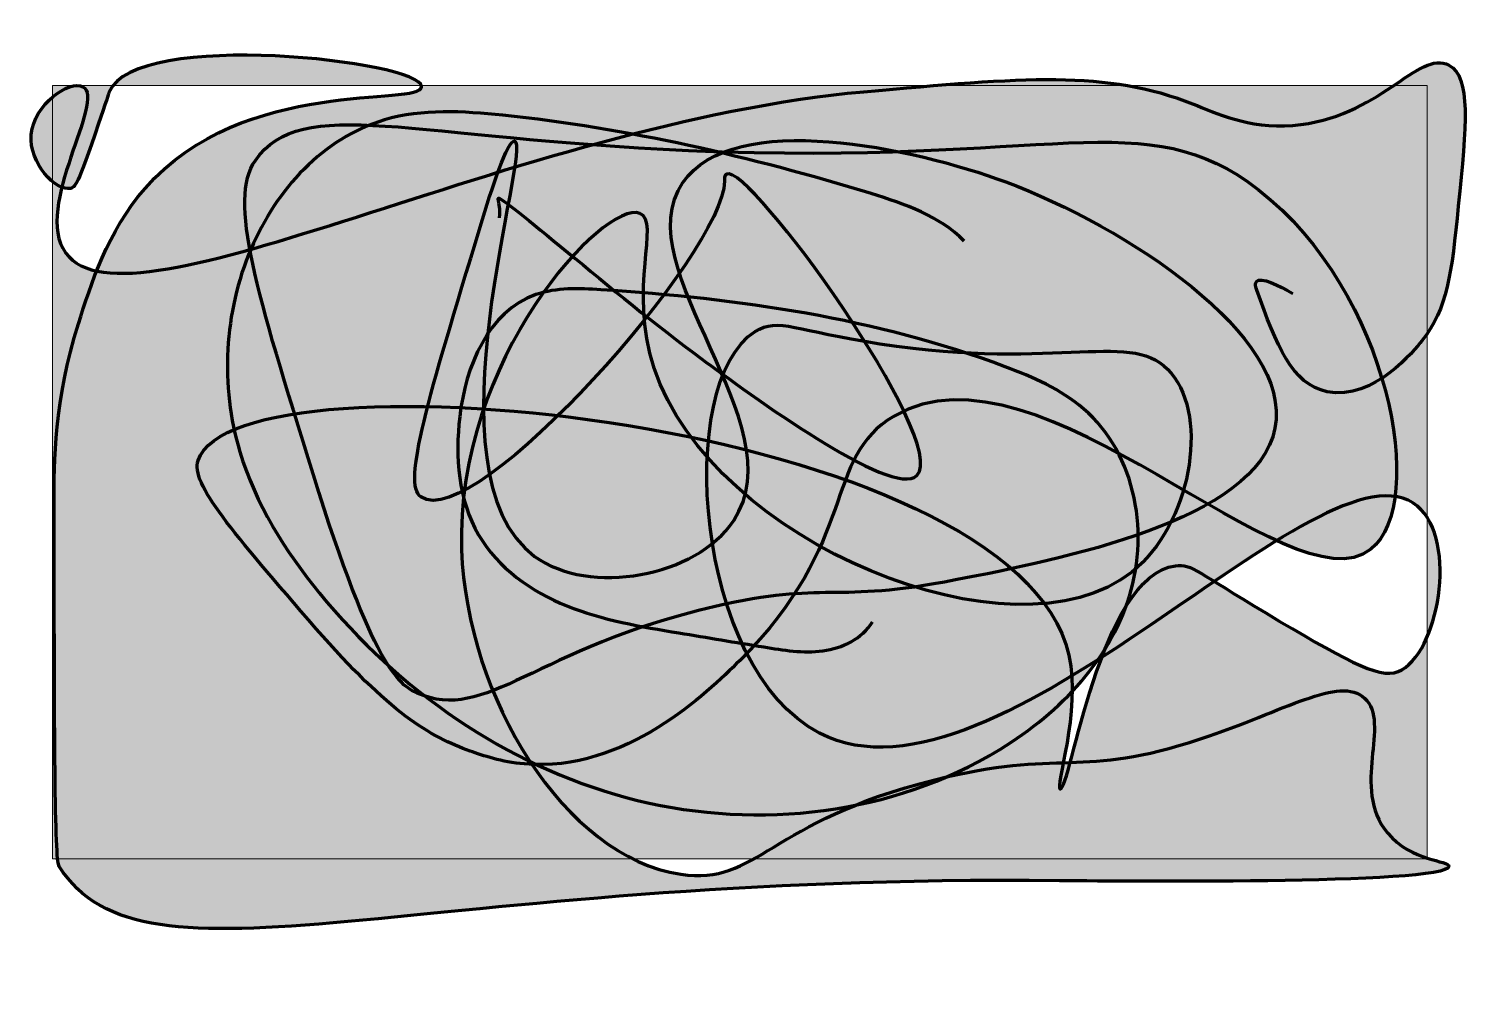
# Model space of a CAD drawing. Extents: x -33 to 1981, y -1279 to 79.
import ezdxf

# ---------------------------------------------------------------- set-up
doc = ezdxf.new("R2010")
doc.units = 0
doc.header["$MEASUREMENT"] = 0
doc.layers.add('Warstwa 1', color=7, linetype='Continuous', lineweight=0)
doc.layers.add('Warstwa 2', color=7, linetype='Continuous', lineweight=0)

msp = doc.modelspace()

# ---------------------------------------------------------------- hatches: boundary and pattern name
at = {"layer": 'Warstwa 1', "true_color": 0x9e005d, "transparency": 33554577}
h = msp.add_hatch(color=234, dxfattribs=at)
h.dxf.hatch_style = 2
edge = h.paths.add_edge_path()
edge.add_spline(control_points=[(624.5, -184.5), (625.1, -178.4), (624.9, -173.3), (624.5, -169.5), (623.6, -160.9), (621.9, -158.2), (622.5, -157.5), (627.6, -151.8), (782.4, -290), (906.5, -381.5), (969.4, -427.9), (1173.3, -578.2), (1207.5, -544.5), (1254.7, -498), (972.3, -106.6), (941.5, -123.5), (938.2, -125.3), (938.5, -131.3), (938.5, -133.5), (939.4, -231.2), (589.5, -627.9), (514.5, -574.5), (488.6, -556), (524.9, -436.5), (597.5, -197.5), (614.3, -142.1), (635.7, -75.6), (645.5, -77.5), (671.2, -82.6), (516.7, -542.8), (673.5, -657.5), (750, -713.4), (899.3, -686.4), (951.5, -607.5), (1040.9, -472.4), (798.7, -255.4), (880.5, -135.5), (951, -32.2), (1203.3, -86.9), (1331.5, -134.5), (1498.2, -196.4), (1732.5, -349.1), (1707.5, -478.5), (1682.5, -608), (1408.2, -661.7), (1261.5, -690.5), (1088.8, -724.4), (1082.4, -691.2), (925.5, -727.5), (673.4, -785.9), (605.8, -891.1), (509.5, -848.5), (484.2, -837.3), (448, -812), (364.5, -543.5), (284.9, -287.7), (245.1, -159.8), (283.5, -104.5), (347.8, -11.9), (500.9, -73.6), (888.5, -90.5), (1400.2, -112.8), (1526.2, -22.2), (1684.5, -145.5), (1868.3, -288.6), (1921.1, -583.9), (1841.5, -647.5), (1728.9, -737.4), (1379, -341.8), (1175.5, -461.5), (1075.2, -520.5), (1128, -635.5), (959.5, -803.5), (915.2, -847.7), (799.8, -959.6), (659.5, -947.5), (626.6, -944.7), (601.5, -935.8), (583.5, -929.5), (528.5, -910.2), (469.7, -875.1), (368.5, -758.5), (251.2, -623.3), (192.5, -555.7), (203.5, -523.5), (259.3, -360.4), (1345.5, -466.1), (1419.5, -795.5), (1437.4, -875.1), (1399.1, -980.7), (1407.5, -982.5), (1421.4, -985.4), (1462.8, -684), (1568.5, -670.5), (1591.4, -667.6), (1600.1, -680.4), (1694.5, -736.5), (1799.3, -798.9), (1852.3, -829.9), (1879.5, -818.5), (1936, -794.9), (1964, -636), (1906.5, -587.5), (1776.1, -477.6), (1321.8, -1033.5), (1071.5, -904.5), (896.6, -814.4), (868.5, -414.5), (981.5, -343.5), (1014.1, -323), (1038.2, -342.7), (1155.5, -360.5), (1411, -399.3), (1509.5, -338.4), (1562.5, -401.5), (1615.7, -464.9), (1589.8, -613.7), (1507.5, -679.5), (1343.5, -810.5), (921.4, -638.9), (840.5, -394.5), (803.2, -281.9), (850.4, -190.2), (820.5, -178.5), (770.7, -159.1), (562.2, -382.7), (571.5, -648.5), (578.6, -853.7), (715.3, -1077.5), (877.5, -1101.5), (986, -1117.5), (998, -1028.1), (1232.5, -969.5), (1409.5, -925.3), (1434.1, -968.4), (1603.5, -912.5), (1722, -873.4), (1797.7, -823.4), (1832.5, -855.5), (1870.5, -890.6), (1812.6, -980.5), (1864.5, -1043.5), (1897.9, -1084), (1950.9, -1081.9), (1950.5, -1090.5), (1949.1, -1116.7), (1459, -1111), (1406.5, -1110.5), (498.8, -1101.2), (129, -1278.8), (9.5, -1090.5), (3.1, -1080.4), (2.8, -915), (2.5, -584.5), (2.4, -526), (3, -438.9), (36.4, -332.7), (53.5, -278.5), (77, -203.7), (129.5, -143.5), (267.1, 14.3), (515.3, -29.7), (515.5, -1.5), (515.8, 34.4), (115.5, 79.3), (79.5, -8.5), (78.9, -10), (79.1, -9.9), (70.5, -35.5), (37.4, -134.6), (32.8, -141.9), (25.5, -143.5), (5.3, -148), (-32.9, -108.8), (-29.5, -68.5), (-25.9, -25.3), (24.4, 8.1), (42.5, -1.5), (76, -19.3), (-27.7, -169.1), (18.5, -233.5), (106, -355.4), (645.8, -52.4), (1133.5, -8.5), (1356.2, 11.6), (1472.8, 22.1), (1592.5, -25.5), (1624.3, -38.1), (1669.8, -60.2), (1732.5, -55.5), (1852.7, -46.5), (1908.3, 51.4), (1950.5, 28.5), (1981.5, 11.7), (1974.9, -53.8), (1963.5, -168.5), (1954.1, -262.9), (1948.6, -311), (1912.5, -356.5), (1903.2, -368.2), (1845.6, -440.8), (1780.5, -427.5), (1730.2, -417.2), (1710.2, -362.7), (1682, -285.6), (1680.7, -282.2), (1678.8, -276.5), (1681.5, -273.5), (1687.5, -266.7), (1712.4, -279), (1732.5, -290.5)], knot_values=[0, 0, 0, 0, 1, 1, 1, 2, 2, 2, 3, 3, 3, 4, 4, 4, 5, 5, 5, 6, 6, 6, 7, 7, 7, 8, 8, 8, 9, 9, 9, 10, 10, 10, 11, 11, 11, 12, 12, 12, 13, 13, 13, 14, 14, 14, 15, 15, 15, 16, 16, 16, 17, 17, 17, 18, 18, 18, 19, 19, 19, 20, 20, 20, 21, 21, 21, 22, 22, 22, 23, 23, 23, 24, 24, 24, 25, 25, 25, 26, 26, 26, 27, 27, 27, 28, 28, 28, 29, 29, 29, 30, 30, 30, 31, 31, 31, 32, 32, 32, 33, 33, 33, 34, 34, 34, 35, 35, 35, 36, 36, 36, 37, 37, 37, 38, 38, 38, 39, 39, 39, 40, 40, 40, 41, 41, 41, 42, 42, 42, 43, 43, 43, 44, 44, 44, 45, 45, 45, 46, 46, 46, 47, 47, 47, 48, 48, 48, 49, 49, 49, 50, 50, 50, 51, 51, 51, 52, 52, 52, 53, 53, 53, 54, 54, 54, 55, 55, 55, 56, 56, 56, 57, 57, 57, 58, 58, 58, 59, 59, 59, 60, 60, 60, 61, 61, 61, 62, 62, 62, 63, 63, 63, 64, 64, 64, 65, 65, 65, 66, 66, 66, 67, 67, 67, 68, 68, 68, 69, 69, 69, 70, 70, 70, 70], degree=3, periodic=0)
edge.add_line((1732.5, -290.5), (624.5, -184.5))
at = {"layer": 'Warstwa 1', "transparency": 33554577}
h = msp.add_hatch(color=256, dxfattribs=at)
h.dxf.hatch_style = 2
h.set_gradient(color1=(255, 255, 255), color2=(0, 0, 0))
edge = h.paths.add_edge_path()
edge.add_spline(control_points=[(1273.6, -217.3), (1239.2, -182), (1190.4, -165.4), (1143.4, -150.9), (975.5, -99.3), (803.6, -59.5), (628.9, -41.4), (573.7, -35.7), (517, -32.3), (463.8, -47.9), (378.2, -73), (312.4, -145.7), (277.5, -227.8), (239.6, -316.7), (234, -419), (261.8, -511.6), (283.7, -584.3), (325, -649.9), (373, -708.7), (483.2, -844), (633, -949), (801.5, -994.3), (970, -1039.5), (1156.7, -1022.3), (1308.3, -936), (1393.7, -887.5), (1469.2, -814.7), (1501.4, -721.9), (1533.6, -629), (1514.5, -515.3), (1440.1, -451.3), (1408.5, -424.1), (1369.6, -407.2), (1330.6, -392.6), (1150.6, -324.9), (957.9, -297.3), (765.9, -285.2), (735.5, -283.3), (704.1, -281.8), (675.3, -291.9), (608.5, -315.3), (576.9, -392.2), (568.9, -462.5), (562.4, -518.8), (566.7, -578.5), (595.2, -627.4), (622.2, -673.9), (668.8, -706.5), (718.6, -726.6), (768.4, -746.7), (821.9, -755.6), (874.9, -764.4), (914.5, -770.9), (954, -777.5), (993.5, -784), (1020.8, -788.5), (1048.6, -793.1), (1076, -789.4), (1103.4, -785.8), (1130.9, -772.6), (1145.3, -749)], knot_values=[0, 0, 0, 0, 1, 1, 1, 2, 2, 2, 3, 3, 3, 4, 4, 4, 5, 5, 5, 6, 6, 6, 7, 7, 7, 8, 8, 8, 9, 9, 9, 10, 10, 10, 11, 11, 11, 12, 12, 12, 13, 13, 13, 14, 14, 14, 15, 15, 15, 16, 16, 16, 17, 17, 17, 18, 18, 18, 19, 19, 19, 20, 20, 20, 20], degree=3, periodic=0)
edge.add_line((1145.3, -749), (1273.6, -217.3))
at = {"layer": 'Warstwa 2', "true_color": 0xac3871, "transparency": 33554687}
h = msp.add_hatch(color=235, dxfattribs=at)
h.dxf.hatch_style = 2
h.paths.add_polyline_path([(1920, -1080), (0, -1080), (0, 0), (1920, 0)])

# ---------------------------------------------------------------- linework, layer by layer
at = {"layer": 'Warstwa 1', "color": 223, "lineweight": 211, "true_color": 0xd787b8}
for points, knots in [([(624.5, -184.5), (625.1, -178.4), (624.9, -173.3), (624.5, -169.5), (623.6, -160.9), (621.9, -158.2), (622.5, -157.5), (627.6, -151.8), (782.4, -290), (906.5, -381.5), (969.4, -427.9), (1173.3, -578.2), (1207.5, -544.5), (1254.7, -498), (972.3, -106.6), (941.5, -123.5), (938.2, -125.3), (938.5, -131.3), (938.5, -133.5), (939.4, -231.2), (589.5, -627.9), (514.5, -574.5), (488.6, -556), (524.9, -436.5), (597.5, -197.5), (614.3, -142.1), (635.7, -75.6), (645.5, -77.5), (671.2, -82.6), (516.7, -542.8), (673.5, -657.5), (750, -713.4), (899.3, -686.4), (951.5, -607.5), (1040.9, -472.4), (798.7, -255.4), (880.5, -135.5), (951, -32.2), (1203.3, -86.9), (1331.5, -134.5), (1498.2, -196.4), (1732.5, -349.1), (1707.5, -478.5), (1682.5, -608), (1408.2, -661.7), (1261.5, -690.5), (1088.8, -724.4), (1082.4, -691.2), (925.5, -727.5), (673.4, -785.9), (605.8, -891.1), (509.5, -848.5), (484.2, -837.3), (448, -812), (364.5, -543.5), (284.9, -287.7), (245.1, -159.8), (283.5, -104.5), (347.8, -11.9), (500.9, -73.6), (888.5, -90.5), (1400.2, -112.8), (1526.2, -22.2), (1684.5, -145.5), (1868.3, -288.6), (1921.1, -583.9), (1841.5, -647.5), (1728.9, -737.4), (1379, -341.8), (1175.5, -461.5), (1075.2, -520.5), (1128, -635.5), (959.5, -803.5), (915.2, -847.7), (799.8, -959.6), (659.5, -947.5), (626.6, -944.7), (601.5, -935.8), (583.5, -929.5), (528.5, -910.2), (469.7, -875.1), (368.5, -758.5), (251.2, -623.3), (192.5, -555.7), (203.5, -523.5), (259.3, -360.4), (1345.5, -466.1), (1419.5, -795.5), (1437.4, -875.1), (1399.1, -980.7), (1407.5, -982.5), (1421.4, -985.4), (1462.8, -684), (1568.5, -670.5), (1591.4, -667.6), (1600.1, -680.4), (1694.5, -736.5), (1799.3, -798.9), (1852.3, -829.9), (1879.5, -818.5), (1936, -794.9), (1964, -636), (1906.5, -587.5), (1776.1, -477.6), (1321.8, -1033.5), (1071.5, -904.5), (896.6, -814.4), (868.5, -414.5), (981.5, -343.5), (1014.1, -323), (1038.2, -342.7), (1155.5, -360.5), (1411, -399.3), (1509.5, -338.4), (1562.5, -401.5), (1615.7, -464.9), (1589.8, -613.7), (1507.5, -679.5), (1343.5, -810.5), (921.4, -638.9), (840.5, -394.5), (803.2, -281.9), (850.4, -190.2), (820.5, -178.5), (770.7, -159.1), (562.2, -382.7), (571.5, -648.5), (578.6, -853.7), (715.3, -1077.5), (877.5, -1101.5), (986, -1117.5), (998, -1028.1), (1232.5, -969.5), (1409.5, -925.3), (1434.1, -968.4), (1603.5, -912.5), (1722, -873.4), (1797.7, -823.4), (1832.5, -855.5), (1870.5, -890.6), (1812.6, -980.5), (1864.5, -1043.5), (1897.9, -1084), (1950.9, -1081.9), (1950.5, -1090.5), (1949.1, -1116.7), (1459, -1111), (1406.5, -1110.5), (498.8, -1101.2), (129, -1278.8), (9.5, -1090.5), (3.1, -1080.4), (2.8, -915), (2.5, -584.5), (2.4, -526), (3, -438.9), (36.4, -332.7), (53.5, -278.5), (77, -203.7), (129.5, -143.5), (267.1, 14.3), (515.3, -29.7), (515.5, -1.5), (515.8, 34.4), (115.5, 79.3), (79.5, -8.5), (78.9, -10), (79.1, -9.9), (70.5, -35.5), (37.4, -134.6), (32.8, -141.9), (25.5, -143.5), (5.3, -148), (-32.9, -108.8), (-29.5, -68.5), (-25.9, -25.3), (24.4, 8.1), (42.5, -1.5), (76, -19.3), (-27.7, -169.1), (18.5, -233.5), (106, -355.4), (645.8, -52.4), (1133.5, -8.5), (1356.2, 11.6), (1472.8, 22.1), (1592.5, -25.5), (1624.3, -38.1), (1669.8, -60.2), (1732.5, -55.5), (1852.7, -46.5), (1908.3, 51.4), (1950.5, 28.5), (1981.5, 11.7), (1974.9, -53.8), (1963.5, -168.5), (1954.1, -262.9), (1948.6, -311), (1912.5, -356.5), (1903.2, -368.2), (1845.6, -440.8), (1780.5, -427.5), (1730.2, -417.2), (1710.2, -362.7), (1682, -285.6), (1680.7, -282.2), (1678.8, -276.5), (1681.5, -273.5), (1687.5, -266.7), (1712.4, -279), (1732.5, -290.5)], [0, 0, 0, 0, 1, 1, 1, 2, 2, 2, 3, 3, 3, 4, 4, 4, 5, 5, 5, 6, 6, 6, 7, 7, 7, 8, 8, 8, 9, 9, 9, 10, 10, 10, 11, 11, 11, 12, 12, 12, 13, 13, 13, 14, 14, 14, 15, 15, 15, 16, 16, 16, 17, 17, 17, 18, 18, 18, 19, 19, 19, 20, 20, 20, 21, 21, 21, 22, 22, 22, 23, 23, 23, 24, 24, 24, 25, 25, 25, 26, 26, 26, 27, 27, 27, 28, 28, 28, 29, 29, 29, 30, 30, 30, 31, 31, 31, 32, 32, 32, 33, 33, 33, 34, 34, 34, 35, 35, 35, 36, 36, 36, 37, 37, 37, 38, 38, 38, 39, 39, 39, 40, 40, 40, 41, 41, 41, 42, 42, 42, 43, 43, 43, 44, 44, 44, 45, 45, 45, 46, 46, 46, 47, 47, 47, 48, 48, 48, 49, 49, 49, 50, 50, 50, 51, 51, 51, 52, 52, 52, 53, 53, 53, 54, 54, 54, 55, 55, 55, 56, 56, 56, 57, 57, 57, 58, 58, 58, 59, 59, 59, 60, 60, 60, 61, 61, 61, 62, 62, 62, 63, 63, 63, 64, 64, 64, 65, 65, 65, 66, 66, 66, 67, 67, 67, 68, 68, 68, 69, 69, 69, 70, 70, 70, 70]), ([(1273.6, -217.3), (1239.2, -182), (1190.4, -165.4), (1143.4, -150.9), (975.5, -99.3), (803.6, -59.5), (628.9, -41.4), (573.7, -35.7), (517, -32.3), (463.8, -47.9), (378.2, -73), (312.4, -145.7), (277.5, -227.8), (239.6, -316.7), (234, -419), (261.8, -511.6), (283.7, -584.3), (325, -649.9), (373, -708.7), (483.2, -844), (633, -949), (801.5, -994.3), (970, -1039.5), (1156.7, -1022.3), (1308.3, -936), (1393.7, -887.5), (1469.2, -814.7), (1501.4, -721.9), (1533.6, -629), (1514.5, -515.3), (1440.1, -451.3), (1408.5, -424.1), (1369.6, -407.2), (1330.6, -392.6), (1150.6, -324.9), (957.9, -297.3), (765.9, -285.2), (735.5, -283.3), (704.1, -281.8), (675.3, -291.9), (608.5, -315.3), (576.9, -392.2), (568.9, -462.5), (562.4, -518.8), (566.7, -578.5), (595.2, -627.4), (622.2, -673.9), (668.8, -706.5), (718.6, -726.6), (768.4, -746.7), (821.9, -755.6), (874.9, -764.4), (914.5, -770.9), (954, -777.5), (993.5, -784), (1020.8, -788.5), (1048.6, -793.1), (1076, -789.4), (1103.4, -785.8), (1130.9, -772.6), (1145.3, -749)], [0, 0, 0, 0, 1, 1, 1, 2, 2, 2, 3, 3, 3, 4, 4, 4, 5, 5, 5, 6, 6, 6, 7, 7, 7, 8, 8, 8, 9, 9, 9, 10, 10, 10, 11, 11, 11, 12, 12, 12, 13, 13, 13, 14, 14, 14, 15, 15, 15, 16, 16, 16, 17, 17, 17, 18, 18, 18, 19, 19, 19, 20, 20, 20, 20])]:
    msp.add_open_spline(points, degree=3, knots=knots, dxfattribs=at)
at = {"layer": 'Warstwa 2'}
msp.add_lwpolyline([(1920, -1080), (0, -1080), (0, 0), (1920, 0)], close=True, dxfattribs=at)

doc.saveas('drawing.dxf')
